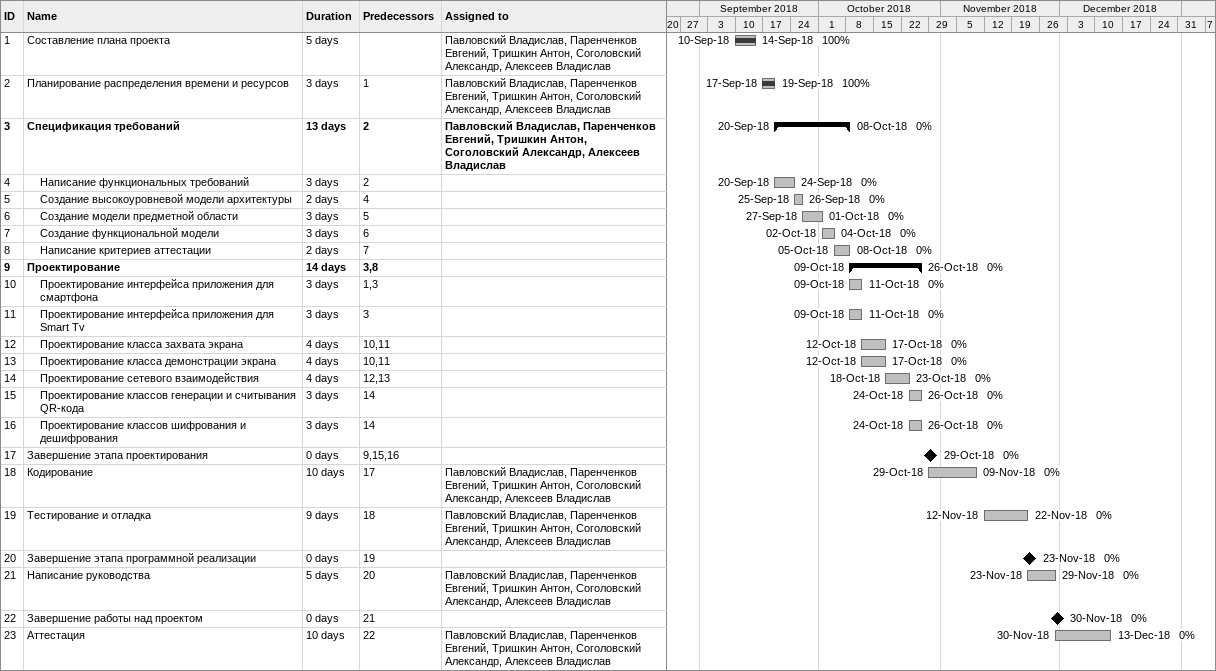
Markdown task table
| ID | Level | Task | Duration | Start | Finish | Predecessors | Resources | % complete |
|---|---|---|---|---|---|---|---|---|
| 1 | 1 | Составление плана проекта | 5d | 2018-09-10 | 2018-09-14 |  | Павловский Владислав, Паренченков Евгений, Тришкин Антон, Соголовский Александр, Алексеев Владислав | 100 |
| 2 | 1 | Планирование распределения времени и ресурсов | 3d | 2018-09-17 | 2018-09-19 | 1 | Павловский Владислав, Паренченков Евгений, Тришкин Антон, Соголовский Александр, Алексеев Владислав | 100 |
| 3 | 1 | **Спецификация требований** | 13d | 2018-09-20 | 2018-10-08 | 2 | Павловский Владислав, Паренченков Евгений, Тришкин Антон, Соголовский Александр, Алексеев Владислав | 0 |
| 4 | 2 | Написание функциональных требований | 3d | 2018-09-20 | 2018-09-24 | 2 |  | 0 |
| 5 | 2 | Создание высокоуровневой модели архитектуры | 2d | 2018-09-25 | 2018-09-26 | 4 |  | 0 |
| 6 | 2 | Создание модели предметной области | 3d | 2018-09-27 | 2018-10-01 | 5 |  | 0 |
| 7 | 2 | Создание функциональной модели | 3d | 2018-10-02 | 2018-10-04 | 6 |  | 0 |
| 8 | 2 | Написание критериев аттестации | 2d | 2018-10-05 | 2018-10-08 | 7 |  | 0 |
| 9 | 1 | **Проектирование** | 14d | 2018-10-09 | 2018-10-26 | 3, 8 |  | 0 |
| 10 | 2 | Проектирование интерфейса приложения для смартфона | 3d | 2018-10-09 | 2018-10-11 | 1, 3 |  | 0 |
| 11 | 2 | Проектирование интерфейса приложения для Smart Tv | 3d | 2018-10-09 | 2018-10-11 | 3 |  | 0 |
| 12 | 2 | Проектирование класса захвата экрана | 4d | 2018-10-12 | 2018-10-17 | 10, 11 |  | 0 |
| 13 | 2 | Проектирование класса демонстрации экрана | 4d | 2018-10-12 | 2018-10-17 | 10, 11 |  | 0 |
| 14 | 2 | Проектирование сетевого взаимодействия | 4d | 2018-10-18 | 2018-10-23 | 12, 13 |  | 0 |
| 15 | 2 | Проектирование классов генерации и считывания QR-кода | 3d | 2018-10-24 | 2018-10-26 | 14 |  | 0 |
| 16 | 2 | Проектирование классов шифрования и дешифрования | 3d | 2018-10-24 | 2018-10-26 | 14 |  | 0 |
| 17 | 1 | Завершение этапа проектирования | 0d | 2018-10-29 | 2018-10-29 | 9, 15, 16 |  | 0 |
| 18 | 1 | Кодирование | 10d | 2018-10-29 | 2018-11-09 | 17 | Павловский Владислав, Паренченков Евгений, Тришкин Антон, Соголовский Александр, Алексеев Владислав | 0 |
| 19 | 1 | Тестирование и отладка | 9d | 2018-11-12 | 2018-11-22 | 18 | Павловский Владислав, Паренченков Евгений, Тришкин Антон, Соголовский Александр, Алексеев Владислав | 0 |
| 20 | 1 | Завершение этапа программной реализации | 0d | 2018-11-23 | 2018-11-23 | 19 |  | 0 |
| 21 | 1 | Написание руководства | 5d | 2018-11-23 | 2018-11-29 | 20 | Павловский Владислав, Паренченков Евгений, Тришкин Антон, Соголовский Александр, Алексеев Владислав | 0 |
| 22 | 1 | Завершение работы над проектом | 0d | 2018-11-30 | 2018-11-30 | 21 |  | 0 |
| 23 | 1 | Аттестация | 10d | 2018-11-30 | 2018-12-13 | 22 | Павловский Владислав, Паренченков Евгений, Тришкин Антон, Соголовский Александр, Алексеев Владислав | 0 |
